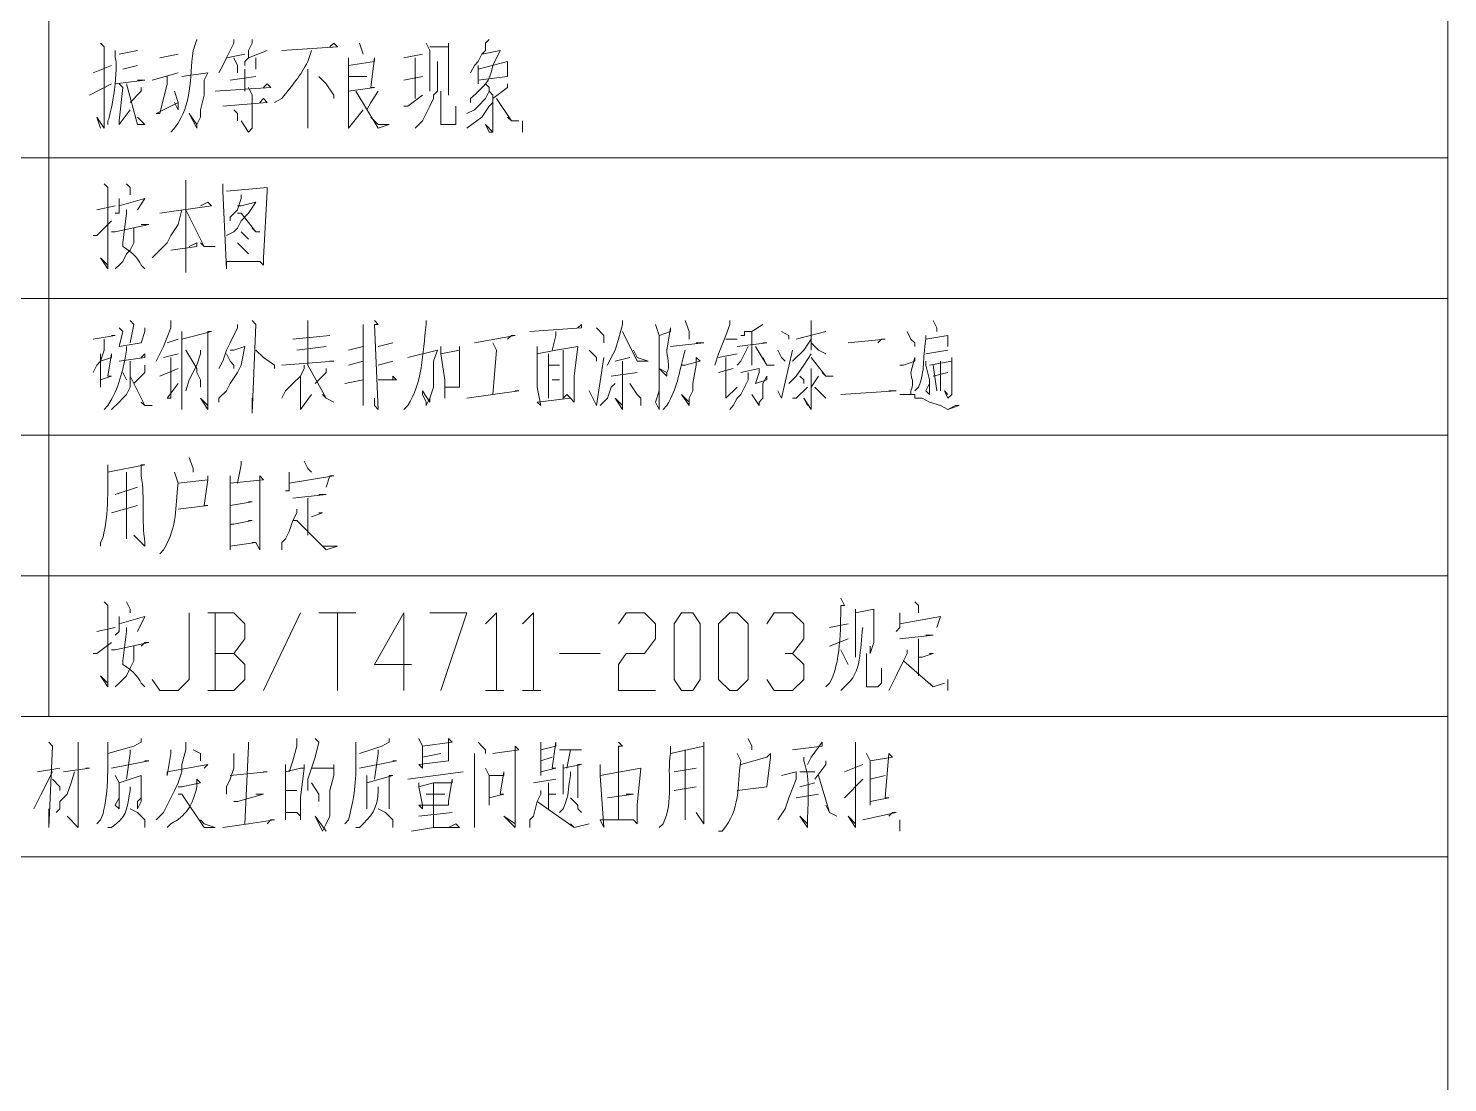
# Model space of a CAD drawing. Extents: x 14941 to 23337, y 2870 to 15192.
# Drawn here: x 22268 to 23334, y 10670 to 11463 of the extents above; entities that cross this region are included whole.
import ezdxf

# ---------------------------------------------------------------- set-up
doc = ezdxf.new("R2010")
doc.units = 0
doc.header["$LTSCALE"] = 8
doc.layers.add('1', color=1, linetype='Continuous')

msp = doc.modelspace()

# ---------------------------------------------------------------- linework, layer by layer
at = {"layer": '1', "color": 0, "lineweight": 18}
msp.add_lwpolyline([(23334.1, 15192.1), (23334.1, 2869.9), (23334.1, 15192.1)], dxfattribs=at)
at = {"layer": '1', "color": 0, "lineweight": 5}
for points in [[(22282.9, 14936.3), (22282.9, 10945.7)], [(22421.9, 11454.6), (22421.9, 11451.8), (22419.1, 11446.2), (22416.4, 11440.7), (22413.6, 11435.1), (22410.8, 11429.5), (22410.8, 11429.5)], [(22435.8, 11454.6), (22435.8, 11451.8), (22433, 11446.2), (22433, 11440.7), (22430.3, 11437.9), (22430.3, 11435.1)], [(22613.8, 11454.6), (22611, 11451.8), (22611, 11446.2), (22608.2, 11443.4), (22605.5, 11437.9), (22602.7, 11435.1), (22599.9, 11429.5)], [(22321.8, 11451.8), (22324.6, 11449), (22324.6, 11390.6), (22324.6, 11387.8), (22319, 11396.2), (22321.8, 11387.8)], [(22335.7, 11443.4), (22349.6, 11446.2)], [(22366.3, 11440.7), (22380.2, 11443.4)], [(22416.4, 11440.7), (22430.3, 11443.4)], [(22433, 11440.7), (22446.9, 11446.2)], [(22458.1, 11446.2), (22499.8, 11449), (22497, 11451.8), (22494.2, 11449)], [(22516.5, 11451.8), (22519.2, 11443.4), (22519.2, 11443.4)], [(22563.7, 11443.4), (22549.8, 11440.7)], [(22566.5, 11451.8), (22569.3, 11446.2), (22569.3, 11415.6), (22569.3, 11421.2)], [(22569.3, 11449), (22583.2, 11449), (22583.2, 11451.8), (22583.2, 11449), (22583.2, 11412.8), (22583.2, 11421.2)], [(22316.2, 11429.5), (22330.1, 11435.1)], [(22338.5, 11432.3), (22349.6, 11435.1)], [(22421.9, 11440.7), (22424.7, 11435.1), (22424.7, 11429.5)], [(22438.6, 11440.7), (22438.6, 11437.9), (22438.6, 11432.3)], [(22508.1, 11435.1), (22527.6, 11437.9), (22527.6, 11440.7), (22524.8, 11418.4), (22527.6, 11418.4), (22508.1, 11415.6)], [(22508.1, 11440.7), (22508.1, 11435.1), (22508.1, 11387.8), (22508.1, 11387.8), (22519.2, 11401.7)], [(22558.2, 11440.7), (22558.2, 11410.1)], [(22574.9, 11437.9), (22574.9, 11437.9), (22574.9, 11437.9), (22574.9, 11429.5), (22574.9, 11421.2), (22574.9, 11415.6), (22572.1, 11412.8), (22572.1, 11410.1), (22569.3, 11404.5), (22566.5, 11398.9), (22563.7, 11393.4), (22561, 11390.6), (22558.2, 11387.8)], [(22605.5, 11435.1), (22605.5, 11432.3), (22605.5, 11421.2), (22605.5, 11424), (22627.7, 11426.8), (22627.7, 11437.9), (22627.7, 11437.9), (22605.5, 11432.3)], [(22332.9, 11421.2), (22355.2, 11424), (22352.4, 11424), (22349.6, 11424)], [(22360.7, 11424), (22380.2, 11429.5)], [(22371.9, 11426.8), (22371.9, 11421.2), (22366.3, 11398.9), (22363.5, 11398.9), (22380.2, 11407.3), (22377.4, 11415.6), (22380.2, 11407.3), (22380.2, 11401.7), (22377.4, 11407.3)], [(22383, 11426.8), (22402.5, 11429.5), (22402.5, 11429.5), (22399.7, 11424), (22399.7, 11412.8), (22396.9, 11401.7), (22396.9, 11396.2), (22394.1, 11390.6), (22394.1, 11387.8), (22388.5, 11398.9), (22394.1, 11390.6)], [(22419.1, 11424), (22438.6, 11426.8), (22438.6, 11426.8)], [(22430.3, 11432.3), (22430.3, 11429.5), (22430.3, 11415.6)], [(22477.5, 11432.3), (22477.5, 11429.5), (22477.5, 11390.6), (22477.5, 11387.8), (22477.5, 11396.2)], [(22497, 11410.1), (22497, 11412.8), (22491.4, 11421.2), (22485.9, 11426.8)], [(22522, 11426.8), (22508.1, 11426.8)], [(22549.8, 11424), (22563.7, 11426.8)], [(22313.5, 11412.8), (22330.1, 11421.2)], [(22335.7, 11421.2), (22338.5, 11418.4), (22335.7, 11393.4), (22335.7, 11390.6), (22344.1, 11401.7)], [(22341.3, 11421.2), (22349.6, 11390.6), (22355.2, 11390.6), (22352.4, 11393.4), (22349.6, 11396.2)], [(22352.4, 11418.4), (22352.4, 11415.6), (22344.1, 11407.3)], [(22408, 11415.6), (22449.7, 11418.4), (22446.9, 11421.2), (22444.2, 11418.4)], [(22433, 11418.4), (22435.8, 11412.8), (22435.8, 11387.8), (22433, 11385), (22433, 11385), (22427.5, 11393.4), (22433, 11385), (22435.8, 11387.8)], [(22513.7, 11415.6), (22530.4, 11387.8), (22538.7, 11390.6), (22530.4, 11390.6), (22524.8, 11396.2)], [(22530.4, 11415.6), (22524.8, 11407.3), (22522, 11401.7)], [(22549.8, 11404.5), (22549.8, 11404.5), (22552.6, 11404.5), (22563.7, 11412.8)], [(22577.6, 11415.6), (22577.6, 11393.4), (22577.6, 11390.6), (22580.4, 11390.6), (22580.4, 11390.6), (22588.8, 11390.6), (22588.8, 11390.6), (22588.8, 11393.4), (22588.8, 11404.5), (22588.8, 11393.4), (22588.8, 11390.6)], [(22613.8, 11415.6), (22611, 11410.1), (22605.5, 11404.5), (22602.7, 11401.7), (22597.1, 11398.9)], [(22611, 11421.2), (22613.8, 11418.4), (22613.8, 11415.6), (22616.6, 11412.8), (22616.6, 11407.3), (22616.6, 11390.6), (22616.6, 11387.8), (22616.6, 11385), (22613.8, 11385), (22611, 11390.6), (22616.6, 11385), (22616.6, 11387.8)], [(22627.7, 11421.2), (22627.7, 11418.4), (22616.6, 11410.1)], [(22413.6, 11404.5), (22446.9, 11407.3), (22444.2, 11410.1), (22441.4, 11407.3)], [(22421.9, 11401.7), (22424.7, 11398.9), (22424.7, 11393.4)], [(22616.6, 11407.3), (22613.8, 11404.5), (22608.2, 11396.2), (22597.1, 11387.8)], [(22619.4, 11410.1), (22630.5, 11393.4), (22636, 11393.4), (22630.5, 11393.4), (22627.7, 11396.2)], [(22638.8, 11385), (22638.8, 11393.4)], [(23334.1, 11365.6), (21532, 11365.6)], [(22385.8, 11348.9), (22385.8, 11304.4), (22385.8, 11279.4), (22385.8, 11282.1), (22385.8, 11290.5)], [(22324.6, 11346.1), (22327.4, 11343.3), (22327.4, 11343.3), (22327.4, 11287.7), (22327.4, 11284.9), (22327.4, 11282.1), (22321.8, 11290.5), (22327.4, 11284.9)], [(22341.3, 11346.1), (22344.1, 11343.3), (22344.1, 11340.5), (22344.1, 11337.8)], [(22413.6, 11346.1), (22413.6, 11340.5), (22416.4, 11282.1), (22416.4, 11287.7), (22441.4, 11287.7), (22435.8, 11287.7)], [(22416.4, 11340.5), (22446.9, 11343.3), (22446.9, 11343.3), (22446.9, 11340.5), (22444.2, 11290.5), (22444.2, 11284.9), (22441.4, 11287.7)], [(22427.5, 11337.8), (22427.5, 11335), (22424.7, 11326.6), (22419.1, 11321.1), (22419.1, 11318.3)], [(22319, 11326.6), (22332.9, 11329.4)], [(22335.7, 11335), (22335.7, 11329.4), (22335.7, 11326.6), (22335.7, 11323.9), (22332.9, 11323.9)], [(22335.7, 11329.4), (22355.2, 11335), (22355.2, 11335), (22349.6, 11326.6)], [(22383, 11326.6), (22380.2, 11315.5), (22374.6, 11307.2), (22371.9, 11301.6), (22366.3, 11296.1), (22360.7, 11290.5)], [(22366.3, 11323.9), (22405.2, 11329.4), (22402.5, 11332.2), (22396.9, 11329.4)], [(22385.8, 11326.6), (22399.7, 11298.8), (22408, 11298.8), (22399.7, 11298.8), (22396.9, 11301.6)], [(22424.7, 11329.4), (22427.5, 11329.4), (22438.6, 11332.2), (22438.6, 11332.2), (22433, 11323.9), (22427.5, 11318.3), (22424.7, 11312.7), (22421.9, 11310), (22416.4, 11307.2)], [(22316.2, 11307.2), (22319, 11307.2), (22330.1, 11318.3)], [(22330.1, 11310), (22332.9, 11310), (22358, 11315.5), (22355.2, 11315.5), (22352.4, 11315.5)], [(22424.7, 11323.9), (22427.5, 11323.9), (22438.6, 11310), (22441.4, 11310), (22438.6, 11310), (22435.8, 11312.7)], [(22346.8, 11312.7), (22346.8, 11307.2), (22346.8, 11301.6), (22344.1, 11296.1), (22341.3, 11293.3), (22338.5, 11287.7), (22335.7, 11284.9), (22332.9, 11282.1)], [(22427.5, 11310), (22430.3, 11307.2), (22433, 11304.4)], [(22374.6, 11296.1), (22394.1, 11298.8), (22394.1, 11301.6), (22388.5, 11298.8)], [(22424.7, 11301.6), (22430.3, 11296.1), (22433, 11293.3)], [(23334.1, 11259.9), (21532, 11259.9)], [(22344.1, 11243.2), (22346.8, 11240.4), (22346.8, 11240.4), (22344.1, 11226.5)], [(22374.6, 11243.2), (22374.6, 11237.7), (22369.1, 11223.7), (22366.3, 11218.2), (22363.5, 11212.6)], [(22435.8, 11243.2), (22438.6, 11240.4), (22438.6, 11240.4), (22435.8, 11173.7), (22435.8, 11179.3), (22435.8, 11184.8)], [(22477.5, 11243.2), (22477.5, 11209.8)], [(22527.6, 11243.2), (22530.4, 11240.4), (22527.6, 11240.4), (22530.4, 11176.5), (22527.6, 11179.3), (22527.6, 11184.8)], [(22713.9, 11243.2), (22713.9, 11240.4), (22711.1, 11229.3), (22708.4, 11221), (22705.6, 11215.4), (22702.8, 11209.8)], [(22761.2, 11243.2), (22764, 11234.9), (22764, 11229.3)], [(22794.6, 11243.2), (22794.6, 11240.4), (22791.8, 11232.1), (22786.2, 11218.2), (22783.4, 11209.8)], [(22855.7, 11243.2), (22855.7, 11221)], [(22947.5, 11243.2), (22950.3, 11237.7), (22950.3, 11234.9)], [(22316.2, 11229.3), (22332.9, 11232.1), (22330.1, 11232.1), (22330.1, 11232.1)], [(22335.7, 11237.7), (22338.5, 11234.9), (22335.7, 11223.7), (22335.7, 11223.7), (22352.4, 11226.5)], [(22355.2, 11237.7), (22355.2, 11237.7), (22355.2, 11234.9), (22352.4, 11226.5)], [(22383, 11234.9), (22383, 11229.3), (22383, 11176.5), (22383, 11182), (22383, 11187.6)], [(22383, 11229.3), (22405.2, 11234.9), (22402.5, 11234.9), (22402.5, 11229.3), (22402.5, 11182), (22402.5, 11179.3), (22402.5, 11176.5), (22396.9, 11184.8), (22402.5, 11179.3)], [(22424.7, 11240.4), (22424.7, 11237.7), (22419.1, 11226.5), (22416.4, 11221), (22413.6, 11212.6), (22410.8, 11207.1)], [(22466.4, 11229.3), (22494.2, 11232.1)], [(22519.2, 11240.4), (22519.2, 11237.7), (22519.2, 11237.7), (22519.2, 11179.3), (22519.2, 11182), (22519.2, 11187.6)], [(22602.7, 11226.5), (22633.3, 11232.1), (22630.5, 11232.1), (22627.7, 11229.3)], [(22644.4, 11234.9), (22683.3, 11237.7), (22683.3, 11240.4), (22680.5, 11237.7)], [(22663.9, 11234.9), (22663.9, 11232.1), (22661.1, 11221)], [(22694.4, 11237.7), (22700, 11232.1), (22700, 11232.1), (22700, 11226.5)], [(22713.9, 11234.9), (22725, 11212.6), (22733.4, 11212.6), (22725, 11215.4), (22722.3, 11221)], [(22738.9, 11240.4), (22741.7, 11232.1), (22741.7, 11176.5), (22738.9, 11182), (22741.7, 11190.4)], [(22819.6, 11240.4), (22811.2, 11234.9), (22805.7, 11234.9), (22805.7, 11232.1), (22802.9, 11232.1)], [(22811.2, 11234.9), (22811.2, 11209.8), (22811.2, 11215.4)], [(22833.5, 11234.9), (22839.1, 11232.1), (22839.1, 11229.3)], [(22844.6, 11229.3), (22866.9, 11234.9)], [(22928, 11234.9), (22930.8, 11229.3), (22933.6, 11226.5), (22933.6, 11223.7)], [(22941.9, 11229.3), (22958.6, 11232.1), (22958.6, 11232.1), (22958.6, 11223.7)], [(22324.6, 11229.3), (22324.6, 11226.5), (22324.6, 11221), (22321.8, 11212.6), (22319, 11209.8), (22316.2, 11204.3)], [(22371.9, 11226.5), (22380.2, 11229.3)], [(22385.8, 11221), (22394.1, 11207.1), (22394.1, 11204.3), (22396.9, 11198.7), (22396.9, 11193.2), (22396.9, 11193.2)], [(22396.9, 11221), (22396.9, 11218.2), (22394.1, 11209.8), (22388.5, 11198.7), (22385.8, 11190.4)], [(22419.1, 11221), (22421.9, 11221), (22430.3, 11223.7), (22430.3, 11223.7), (22430.3, 11223.7), (22427.5, 11209.8), (22424.7, 11204.3), (22419.1, 11195.9), (22416.4, 11190.4), (22410.8, 11184.8), (22410.8, 11182)], [(22438.6, 11221), (22444.2, 11215.4), (22452.5, 11209.8), (22452.5, 11207.1)], [(22469.2, 11221), (22491.4, 11223.7)], [(22519.2, 11223.7), (22508.1, 11221)], [(22541.5, 11226.5), (22530.4, 11223.7)], [(22552.6, 11215.4), (22574.9, 11221), (22574.9, 11221), (22574.9, 11221), (22572.1, 11212.6), (22572.1, 11201.5), (22572.1, 11193.2), (22569.3, 11184.8), (22566.5, 11179.3), (22566.5, 11182), (22563.7, 11187.6), (22563.7, 11190.4), (22569.3, 11182), (22569.3, 11184.8)], [(22577.6, 11223.7), (22577.6, 11218.2), (22580.4, 11198.7), (22580.4, 11184.8), (22580.4, 11190.4), (22580.4, 11193.2), (22591.6, 11193.2), (22591.6, 11193.2), (22591.6, 11223.7), (22591.6, 11221), (22591.6, 11221), (22577.6, 11218.2)], [(22616.6, 11226.5), (22619.4, 11221), (22616.6, 11187.6)], [(22650, 11223.7), (22650, 11218.2), (22650, 11193.2), (22652.7, 11179.3), (22650, 11182), (22675, 11184.8), (22672.2, 11187.6), (22669.4, 11184.8)], [(22675, 11184.8), (22677.8, 11182), (22677.8, 11184.8), (22677.8, 11201.5), (22680.5, 11223.7), (22680.5, 11223.7), (22663.9, 11221), (22650, 11218.2)], [(22669.4, 11221), (22669.4, 11184.8)], [(22688.9, 11221), (22691.7, 11218.2), (22694.4, 11215.4), (22694.4, 11212.6)], [(22750.1, 11223.7), (22775.1, 11226.5), (22772.3, 11226.5), (22769.5, 11226.5)], [(22791.8, 11229.3), (22800.1, 11229.3)], [(22800.1, 11223.7), (22822.4, 11226.5), (22822.4, 11226.5), (22819.6, 11226.5)], [(22808.5, 11223.7), (22808.5, 11223.7), (22805.7, 11218.2), (22802.9, 11212.6), (22800.1, 11209.8), (22800.1, 11209.8)], [(22814, 11223.7), (22822.4, 11209.8), (22827.9, 11209.8), (22822.4, 11209.8), (22819.6, 11215.4)], [(22830.7, 11221), (22833.5, 11215.4), (22836.3, 11212.6)], [(22830.7, 11190.4), (22833.5, 11184.8), (22841.8, 11221)], [(22855.7, 11229.3), (22850.2, 11221), (22841.8, 11212.6)], [(22855.7, 11226.5), (22861.3, 11221), (22866.9, 11218.2)], [(22883.6, 11226.5), (22911.4, 11229.3), (22908.6, 11229.3), (22905.8, 11226.5)], [(22958.6, 11221), (22941.9, 11218.2)], [(22321.8, 11218.2), (22321.8, 11212.6), (22321.8, 11193.2), (22321.8, 11198.7), (22330.1, 11201.5), (22327.4, 11201.5), (22330.1, 11218.2), (22330.1, 11215.4), (22321.8, 11212.6)], [(22344.1, 11212.6), (22344.1, 11198.7), (22344.1, 11193.2), (22341.3, 11187.6), (22338.5, 11184.8), (22335.7, 11182), (22330.1, 11176.5)], [(22335.7, 11212.6), (22355.2, 11215.4), (22355.2, 11218.2), (22352.4, 11215.4)], [(22355.2, 11209.8), (22355.2, 11204.3), (22346.8, 11195.9)], [(22380.2, 11218.2), (22369.1, 11215.4)], [(22374.6, 11215.4), (22374.6, 11184.8), (22371.9, 11184.8), (22380.2, 11195.9)], [(22416.4, 11218.2), (22419.1, 11212.6), (22421.9, 11209.8), (22421.9, 11207.1)], [(22458.1, 11209.8), (22497, 11212.6), (22497, 11212.6), (22494.2, 11212.6)], [(22474.8, 11209.8), (22474.8, 11207.1), (22472, 11201.5), (22466.4, 11195.9), (22460.9, 11190.4), (22458.1, 11184.8)], [(22477.5, 11209.8), (22491.4, 11184.8), (22497, 11182), (22491.4, 11184.8), (22488.7, 11187.6)], [(22508.1, 11209.8), (22519.2, 11212.6)], [(22530.4, 11209.8), (22541.5, 11212.6)], [(22658.3, 11218.2), (22658.3, 11184.8)], [(22658.3, 11209.8), (22666.6, 11209.8), (22666.6, 11209.8), (22663.9, 11209.8)], [(22688.9, 11190.4), (22694.4, 11179.3), (22700, 11215.4)], [(22719.5, 11215.4), (22708.4, 11212.6)], [(22713.9, 11212.6), (22713.9, 11176.5), (22708.4, 11184.8), (22713.9, 11179.3), (22713.9, 11182)], [(22758.4, 11209.8), (22761.2, 11209.8), (22772.3, 11212.6), (22769.5, 11215.4), (22769.5, 11209.8), (22766.8, 11195.9), (22766.8, 11190.4), (22764, 11184.8), (22764, 11182), (22764, 11179.3), (22758.4, 11187.6), (22764, 11182), (22764, 11182)], [(22800.1, 11218.2), (22786.2, 11215.4)], [(22791.8, 11215.4), (22791.8, 11184.8), (22791.8, 11184.8), (22800.1, 11193.2)], [(22855.7, 11218.2), (22850.2, 11209.8), (22844.6, 11201.5), (22839.1, 11195.9)], [(22855.7, 11215.4), (22866.9, 11201.5), (22872.4, 11201.5), (22866.9, 11201.5), (22864.1, 11204.3)], [(22941.9, 11212.6), (22941.9, 11209.8), (22944.7, 11198.7), (22944.7, 11187.6), (22941.9, 11190.4), (22944.7, 11195.9)], [(22944.7, 11209.8), (22961.4, 11212.6), (22961.4, 11215.4), (22961.4, 11195.9), (22961.4, 11190.4), (22961.4, 11187.6), (22958.6, 11184.8), (22955.9, 11190.4), (22958.6, 11187.6), (22958.6, 11187.6)], [(22947.5, 11209.8), (22950.3, 11190.4)], [(22953.1, 11190.4), (22953.1, 11212.6)], [(22338.5, 11204.3), (22341.3, 11198.7)], [(22344.1, 11201.5), (22355.2, 11179.3), (22360.7, 11179.3), (22355.2, 11179.3), (22352.4, 11182)], [(22380.2, 11207.1), (22366.3, 11201.5)], [(22472, 11201.5), (22472, 11198.7), (22472, 11179.3), (22472, 11176.5), (22480.3, 11187.6)], [(22491.4, 11207.1), (22491.4, 11204.3), (22483.1, 11195.9)], [(22519.2, 11198.7), (22505.3, 11195.9)], [(22530.4, 11198.7), (22544.3, 11198.7), (22541.5, 11201.5), (22541.5, 11198.7)], [(22661.1, 11198.7), (22666.6, 11198.7), (22663.9, 11198.7), (22663.9, 11198.7)], [(22725, 11204.3), (22705.6, 11201.5)], [(22797.3, 11207.1), (22786.2, 11204.3)], [(22808.5, 11204.3), (22808.5, 11198.7), (22805.7, 11193.2), (22802.9, 11187.6), (22800.1, 11184.8), (22797.3, 11179.3), (22794.6, 11176.5)], [(22802.9, 11204.3), (22816.8, 11207.1), (22816.8, 11207.1), (22816.8, 11204.3), (22814, 11195.9), (22814, 11195.9), (22822.4, 11198.7), (22822.4, 11201.5), (22819.6, 11195.9), (22819.6, 11190.4), (22819.6, 11184.8), (22816.8, 11182), (22816.8, 11179.3), (22811.2, 11187.6), (22816.8, 11179.3)], [(22847.4, 11201.5), (22850.2, 11198.7), (22850.2, 11195.9)], [(22855.7, 11207.1), (22855.7, 11176.5), (22850.2, 11184.8), (22853, 11179.3)], [(22861.3, 11201.5), (22855.7, 11193.2)], [(22958.6, 11204.3), (22947.5, 11201.5)], [(22597.1, 11184.8), (22636, 11190.4), (22636, 11190.4), (22633.3, 11190.4)], [(22708.4, 11195.9), (22705.6, 11193.2), (22702.8, 11184.8), (22697.2, 11179.3)], [(22719.5, 11195.9), (22725, 11187.6), (22727.8, 11184.8), (22727.8, 11179.3)], [(22841.8, 11184.8), (22844.6, 11184.8), (22853, 11193.2)], [(22858.5, 11193.2), (22866.9, 11184.8)], [(22914.1, 11190.4), (22916.9, 11190.4), (22919.7, 11190.4), (22878, 11187.6)], [(22922.5, 11187.6), (22933.6, 11187.6), (22933.6, 11184.8), (22939.2, 11184.8), (22944.7, 11182), (22953.1, 11179.3), (22958.6, 11176.5), (22967, 11179.3), (22964.2, 11179.3), (22958.6, 11176.5), (22953.1, 11179.3)], [(23334.1, 11157), (21532, 11157)], [(22388.5, 11140.3), (22391.3, 11132), (22391.3, 11129.2)], [(22427.5, 11137.5), (22427.5, 11134.8), (22424.7, 11120.9)], [(22474.8, 11137.5), (22477.5, 11132), (22480.3, 11129.2), (22480.3, 11129.2)], [(22341.3, 11129.2), (22341.3, 11079.1), (22341.3, 11087.5)], [(22380.2, 11120.9), (22402.5, 11123.6), (22402.5, 11126.4), (22402.5, 11123.6), (22402.5, 11123.6), (22399.7, 11104.2), (22402.5, 11104.2), (22380.2, 11101.4)], [(22419.1, 11126.4), (22419.1, 11120.9), (22419.1, 11070.8), (22419.1, 11073.6), (22438.6, 11076.4), (22438.6, 11076.4), (22435.8, 11076.4)], [(22419.1, 11120.9), (22444.2, 11123.6), (22441.4, 11126.4), (22441.4, 11093), (22441.4, 11070.8), (22438.6, 11076.4)], [(22463.6, 11129.2), (22463.6, 11123.6), (22463.6, 11120.9), (22463.6, 11118.1), (22463.6, 11115.3), (22460.9, 11115.3)], [(22463.6, 11120.9), (22497, 11126.4), (22494.2, 11126.4), (22491.4, 11118.1)], [(22349.6, 11118.1), (22332.9, 11112.5)], [(22330.1, 11098.6), (22349.6, 11104.2)], [(22419.1, 11104.2), (22435.8, 11106.9), (22433, 11106.9), (22433, 11106.9), (22433, 11106.9)], [(22466.4, 11109.7), (22491.4, 11112.5), (22488.7, 11112.5), (22485.9, 11112.5)], [(22477.5, 11109.7), (22477.5, 11106.9), (22477.5, 11081.9)], [(22419.1, 11090.3), (22421.9, 11090.3), (22435.8, 11093), (22435.8, 11093), (22433, 11093)], [(22469.2, 11101.4), (22469.2, 11098.6), (22466.4, 11093), (22463.6, 11084.7), (22460.9, 11079.1), (22458.1, 11076.4), (22458.1, 11070.8)], [(22466.4, 11093), (22469.2, 11093), (22491.4, 11070.8), (22499.8, 11073.6), (22491.4, 11073.6), (22488.7, 11073.6)], [(22480.3, 11095.8), (22480.3, 11095.8), (22488.7, 11098.6), (22488.7, 11098.6), (22485.9, 11098.6)], [(23334.1, 11051.3), (21532, 11051.3)], [(22324.6, 11031.9), (22327.4, 11029.1), (22327.4, 11029.1), (22327.4, 10970.7), (22327.4, 10970.7), (22327.4, 10967.9), (22321.8, 10976.2), (22327.4, 10970.7)], [(22341.3, 11031.9), (22344.1, 11026.3), (22344.1, 11026.3), (22344.1, 11023.5)], [(22933.6, 11031.9), (22936.4, 11029.1), (22936.4, 11026.3), (22936.4, 11023.5)], [(22335.7, 11020.7), (22335.7, 11015.2), (22335.7, 11012.4), (22335.7, 11009.6), (22332.9, 11006.8)], [(22335.7, 11015.2), (22355.2, 11020.7), (22355.2, 11020.7), (22349.6, 11009.6)], [(22360.7, 10973.5), (22366.3, 10965.1), (22380.2, 10965.1), (22388.5, 10973.5), (22388.5, 11023.5)], [(22421.9, 10992.9), (22430.3, 11004.1), (22430.3, 11015.2), (22421.9, 11023.5), (22402.5, 11023.5)], [(22408, 11023.5), (22408, 10965.1)], [(22444.2, 10965.1), (22472, 11023.5)], [(22485.9, 11023.5), (22513.7, 11023.5)], [(22499.8, 11023.5), (22499.8, 10965.1)], [(22555.4, 10984.6), (22527.6, 10984.6), (22549.8, 11023.5), (22549.8, 10965.1)], [(22569.3, 11023.5), (22597.1, 11023.5), (22577.6, 10965.1)], [(22611, 11015.2), (22619.4, 11023.5), (22619.4, 10965.1)], [(22638.8, 11015.2), (22647.2, 11023.5), (22647.2, 10965.1)], [(22711.1, 11015.2), (22716.7, 11023.5), (22730.6, 11023.5), (22738.9, 11015.2), (22738.9, 11004.1), (22730.6, 10992.9), (22716.7, 10992.9), (22711.1, 10984.6), (22711.1, 10965.1), (22738.9, 10965.1)], [(22758.4, 10965.1), (22752.8, 10973.5), (22752.8, 11015.2), (22758.4, 11023.5), (22766.8, 11023.5), (22772.3, 11015.2), (22772.3, 10973.5), (22766.8, 10965.1), (22758.4, 10965.1)], [(22794.6, 10965.1), (22786.2, 10973.5), (22786.2, 11015.2), (22794.6, 11023.5), (22800.1, 11023.5), (22808.5, 11015.2), (22808.5, 10973.5), (22800.1, 10965.1), (22794.6, 10965.1)], [(22822.4, 11015.2), (22827.9, 11023.5), (22841.8, 11023.5), (22850.2, 11015.2), (22850.2, 11004.1), (22841.8, 10992.9), (22836.3, 10992.9)], [(22889.1, 11026.3), (22889.1, 10990.1), (22889.1, 10998.5)], [(22889.1, 11023.5), (22903, 11026.3), (22903, 11026.3), (22903, 11023.5), (22903, 11001.3), (22900.2, 10992.9), (22900.2, 10998.5)], [(22922.5, 11023.5), (22922.5, 11018), (22922.5, 11015.2), (22922.5, 11012.4), (22919.7, 11009.6), (22919.7, 11009.6)], [(22922.5, 11015.2), (22953.1, 11020.7), (22953.1, 11020.7), (22950.3, 11012.4)], [(22319, 11009.6), (22332.9, 11012.4)], [(22869.6, 11012.4), (22883.6, 11015.2)], [(22922.5, 11004.1), (22947.5, 11006.8), (22947.5, 11006.8), (22941.9, 11006.8)], [(22316.2, 10992.9), (22319, 10992.9), (22330.1, 11001.3)], [(22330.1, 10995.7), (22332.9, 10995.7), (22358, 11001.3), (22355.2, 11001.3), (22352.4, 10998.5)], [(22346.8, 10998.5), (22346.8, 10990.1), (22346.8, 10987.4), (22344.1, 10981.8), (22341.3, 10976.2), (22338.5, 10973.5), (22335.7, 10970.7), (22332.9, 10967.9)], [(22869.6, 10998.5), (22883.6, 11004.1), (22883.6, 11004.1)], [(22878, 10995.7), (22880.8, 10990.1), (22883.6, 10984.6)], [(22928, 10995.7), (22928, 10992.9), (22925.3, 10987.4), (22919.7, 10976.2), (22916.9, 10970.7), (22914.1, 10965.1)], [(22936.4, 11004.1), (22936.4, 10976.2)], [(22402.5, 10965.1), (22421.9, 10965.1), (22430.3, 10973.5), (22430.3, 10984.6), (22421.9, 10992.9), (22408, 10992.9)], [(22666.6, 10992.9), (22697.2, 10992.9)], [(22841.8, 10992.9), (22850.2, 10984.6), (22850.2, 10973.5), (22841.8, 10965.1), (22827.9, 10965.1), (22822.4, 10973.5)], [(22897.5, 10992.9), (22897.5, 10990.1), (22897.5, 10990.1), (22897.5, 10973.5), (22897.5, 10970.7), (22897.5, 10970.7), (22897.5, 10967.9), (22905.8, 10967.9), (22908.6, 10970.7), (22908.6, 10981.8), (22908.6, 10970.7)], [(22925.3, 10987.4), (22925.3, 10987.4), (22947.5, 10967.9), (22955.9, 10970.7), (22947.5, 10967.9), (22944.7, 10970.7)], [(22936.4, 10990.1), (22939.2, 10990.1), (22947.5, 10992.9), (22944.7, 10992.9), (22944.7, 10992.9)], [(22611, 10965.1), (22624.9, 10965.1)], [(22638.8, 10965.1), (22652.7, 10965.1)], [(22958.6, 10965.1), (22958.6, 10973.5)], [(23334.1, 10945.7), (21532, 10945.7)], [(22282.9, 10926.2), (22285.7, 10923.4), (22282.9, 10862.2), (22282.9, 10867.8), (22282.9, 10876.1)], [(22305.1, 10926.2), (22305.1, 10923.4), (22305.1, 10865), (22305.1, 10862.2), (22305.1, 10862.2), (22296.8, 10870.6), (22305.1, 10862.2)], [(22352.4, 10929), (22352.4, 10926.2), (22346.8, 10923.4), (22327.4, 10917.8)], [(22385.8, 10926.2), (22385.8, 10923.4), (22385.8, 10920.6), (22383, 10909.5), (22383, 10903.9), (22380.2, 10895.6), (22377.4, 10890), (22374.6, 10884.5), (22371.9, 10878.9), (22369.1, 10873.4), (22366.3, 10870.6), (22363.5, 10867.8)], [(22433, 10926.2), (22433, 10923.4), (22430.3, 10865)], [(22469.2, 10929), (22469.2, 10923.4), (22466.4, 10912.3), (22463.6, 10903.9)], [(22483.1, 10929), (22485.9, 10926.2), (22483.1, 10915.1), (22480.3, 10906.7), (22477.5, 10898.4), (22477.5, 10892.8), (22477.5, 10890)], [(22538.7, 10929), (22538.7, 10926.2), (22533.2, 10923.4), (22524.8, 10920.6), (22516.5, 10917.8)], [(22561, 10929), (22563.7, 10923.4), (22563.7, 10906.7), (22561, 10909.5), (22583.2, 10912.3), (22583.2, 10912.3), (22583.2, 10929), (22586, 10926.2), (22563.7, 10923.4)], [(22605.5, 10926.2), (22608.2, 10923.4), (22611, 10920.6), (22611, 10917.8)], [(22616.6, 10917.8), (22636, 10920.6), (22633.3, 10923.4), (22633.3, 10873.4), (22633.3, 10867.8), (22633.3, 10865), (22633.3, 10862.2), (22633.3, 10862.2), (22624.9, 10870.6), (22633.3, 10865)], [(22652.7, 10926.2), (22652.7, 10920.6), (22652.7, 10901.2), (22652.7, 10903.9), (22663.9, 10906.7), (22661.1, 10906.7), (22663.9, 10926.2), (22663.9, 10923.4), (22652.7, 10920.6)], [(22711.1, 10926.2), (22713.9, 10923.4), (22711.1, 10923.4), (22711.1, 10867.8)], [(22808.5, 10929), (22811.2, 10923.4), (22811.2, 10920.6)], [(22841.8, 10920.6), (22864.1, 10923.4), (22864.1, 10926.2), (22855.7, 10915.1), (22853, 10909.5)], [(22889.1, 10926.2), (22889.1, 10923.4), (22889.1, 10923.4), (22889.1, 10862.2), (22883.6, 10870.6), (22889.1, 10865)], [(22330.1, 10906.7), (22358, 10912.3), (22358, 10912.3), (22355.2, 10912.3)], [(22344.1, 10920.6), (22344.1, 10917.8), (22341.3, 10898.4)], [(22374.6, 10920.6), (22374.6, 10917.8), (22371.9, 10901.2), (22371.9, 10903.9), (22402.5, 10909.5), (22402.5, 10909.5), (22399.7, 10906.7)], [(22391.3, 10920.6), (22396.9, 10917.8), (22396.9, 10915.1), (22396.9, 10912.3)], [(22421.9, 10917.8), (22421.9, 10915.1), (22421.9, 10906.7), (22419.1, 10898.4), (22416.4, 10892.8), (22416.4, 10887.3)], [(22516.5, 10906.7), (22544.3, 10912.3), (22544.3, 10912.3), (22541.5, 10912.3)], [(22530.4, 10920.6), (22530.4, 10917.8), (22527.6, 10898.4)], [(22563.7, 10915.1), (22577.6, 10917.8)], [(22602.7, 10917.8), (22602.7, 10912.3), (22602.7, 10862.2), (22602.7, 10867.8), (22602.7, 10873.4)], [(22652.7, 10912.3), (22661.1, 10915.1)], [(22666.6, 10920.6), (22683.3, 10920.6)], [(22675, 10920.6), (22672.2, 10906.7)], [(22761.2, 10920.6), (22761.2, 10876.1), (22761.2, 10867.8), (22761.2, 10878.9)], [(22802.9, 10909.5), (22822.4, 10915.1), (22825.2, 10917.8), (22825.2, 10915.1), (22825.2, 10915.1), (22822.4, 10892.8), (22822.4, 10892.8), (22800.1, 10890)], [(22866.9, 10912.3), (22866.9, 10909.5), (22858.5, 10898.4)], [(22897.5, 10917.8), (22900.2, 10912.3), (22900.2, 10898.4), (22900.2, 10878.9), (22900.2, 10881.7), (22914.1, 10884.5), (22911.4, 10884.5), (22914.1, 10917.8), (22916.9, 10915.1), (22900.2, 10912.3)], [(22285.7, 10903.9), (22277.3, 10887.3), (22274.5, 10881.7), (22271.7, 10876.1)], [(22274.5, 10903.9), (22291.2, 10906.7)], [(22302.3, 10903.9), (22299.6, 10895.6), (22296.8, 10887.3), (22291.2, 10881.7), (22291.2, 10876.1), (22288.4, 10873.4)], [(22294, 10903.9), (22313.5, 10906.7), (22313.5, 10906.7), (22310.7, 10906.7)], [(22332.9, 10901.2), (22335.7, 10895.6), (22335.7, 10876.1), (22332.9, 10878.9), (22335.7, 10884.5)], [(22335.7, 10895.6), (22352.4, 10901.2), (22352.4, 10901.2), (22352.4, 10887.3), (22352.4, 10881.7), (22349.6, 10876.1), (22349.6, 10881.7), (22352.4, 10884.5)], [(22419.1, 10901.2), (22446.9, 10903.9), (22444.2, 10903.9), (22444.2, 10903.9)], [(22460.9, 10909.5), (22460.9, 10903.9), (22460.9, 10890), (22460.9, 10878.9), (22460.9, 10867.8), (22460.9, 10873.4), (22469.2, 10873.4), (22472, 10870.6), (22472, 10867.8), (22472, 10884.5), (22474.8, 10906.7), (22474.8, 10909.5), (22474.8, 10906.7), (22472, 10906.7), (22460.9, 10903.9)], [(22480.3, 10906.7), (22488.7, 10906.7), (22497, 10906.7), (22497, 10909.5), (22497, 10909.5), (22497, 10901.2), (22494.2, 10890), (22494.2, 10878.9), (22494.2, 10870.6), (22491.4, 10865), (22488.7, 10859.4), (22483.1, 10870.6), (22491.4, 10859.4)], [(22522, 10901.2), (22522, 10876.1), (22522, 10884.5)], [(22522, 10895.6), (22541.5, 10901.2), (22538.7, 10901.2), (22538.7, 10895.6), (22538.7, 10881.7), (22538.7, 10876.1), (22538.7, 10881.7), (22538.7, 10884.5)], [(22552.6, 10898.4), (22594.3, 10903.9)], [(22611, 10906.7), (22613.8, 10901.2), (22613.8, 10878.9), (22613.8, 10884.5), (22624.9, 10887.3), (22622.1, 10887.3), (22624.9, 10903.9), (22624.9, 10901.2), (22613.8, 10901.2)], [(22669.4, 10909.5), (22669.4, 10906.7), (22669.4, 10887.3), (22669.4, 10890), (22669.4, 10892.8)], [(22669.4, 10906.7), (22683.3, 10909.5), (22680.5, 10909.5), (22680.5, 10884.5), (22680.5, 10887.3)], [(22697.2, 10909.5), (22697.2, 10901.2), (22700, 10862.2), (22697.2, 10867.8), (22722.3, 10867.8), (22719.5, 10867.8), (22716.7, 10867.8), (22722.3, 10867.8), (22725, 10865), (22725, 10878.9), (22727.8, 10906.7), (22727.8, 10906.7), (22697.2, 10901.2)], [(22769.5, 10906.7), (22752.8, 10903.9)], [(22833.5, 10901.2), (22844.6, 10903.9), (22844.6, 10903.9), (22844.6, 10898.4), (22839.1, 10884.5), (22836.3, 10876.1), (22830.7, 10867.8)], [(22847.4, 10903.9), (22858.5, 10903.9)], [(22861.3, 10901.2), (22869.6, 10873.4), (22875.2, 10870.6), (22869.6, 10873.4), (22866.9, 10878.9)], [(22880.8, 10903.9), (22894.7, 10909.5)], [(22900.2, 10898.4), (22911.4, 10901.2)], [(22285.7, 10898.4), (22291.2, 10892.8), (22291.2, 10890)], [(22460.9, 10890), (22469.2, 10890)], [(22480.3, 10895.6), (22485.9, 10887.3), (22485.9, 10884.5), (22485.9, 10881.7)], [(22561, 10895.6), (22561, 10892.8), (22563.7, 10878.9), (22563.7, 10876.1), (22561, 10878.9), (22574.9, 10878.9), (22583.2, 10878.9), (22583.2, 10881.7), (22586, 10898.4), (22586, 10895.6), (22572.1, 10895.6), (22561, 10892.8)], [(22572.1, 10895.6), (22572.1, 10862.2)], [(22652.7, 10890), (22652.7, 10887.3), (22650, 10881.7), (22647.2, 10870.6), (22644.4, 10867.8), (22644.4, 10862.2)], [(22647.2, 10895.6), (22663.9, 10898.4)], [(22658.3, 10895.6), (22658.3, 10876.1)], [(22752.8, 10890), (22769.5, 10892.8)], [(22858.5, 10895.6), (22847.4, 10892.8)], [(22880.8, 10884.5), (22894.7, 10898.4)], [(22380.2, 10887.3), (22383, 10887.3), (22399.7, 10862.2), (22408, 10862.2), (22399.7, 10865), (22396.9, 10867.8)], [(22421.9, 10881.7), (22424.7, 10881.7), (22444.2, 10887.3), (22438.6, 10887.3)], [(22566.5, 10887.3), (22580.4, 10887.3)], [(22650, 10881.7), (22677.8, 10862.2), (22688.9, 10865), (22677.8, 10862.2), (22675, 10865)], [(22663.9, 10887.3), (22658.3, 10887.3)], [(22675, 10884.5), (22680.5, 10878.9), (22680.5, 10876.1), (22683.3, 10873.4)], [(22702.8, 10884.5), (22722.3, 10887.3), (22719.5, 10887.3), (22716.7, 10887.3)], [(22844.6, 10884.5), (22861.3, 10887.3)], [(22344.1, 10876.1), (22349.6, 10873.4), (22355.2, 10867.8), (22355.2, 10862.2)], [(22413.6, 10862.2), (22433, 10865), (22452.5, 10867.8), (22449.7, 10867.8), (22446.9, 10865)], [(22530.4, 10876.1), (22535.9, 10873.4), (22538.7, 10870.6), (22541.5, 10867.8), (22541.5, 10862.2)], [(22561, 10870.6), (22586, 10873.4)], [(22894.7, 10867.8), (22919.7, 10873.4), (22916.9, 10873.4), (22914.1, 10870.6)], [(22922.5, 10859.4), (22922.5, 10867.8)], [(22555.4, 10859.4), (22572.1, 10862.2), (22580.4, 10862.2), (22591.6, 10862.2), (22588.8, 10865), (22583.2, 10862.2)], [(23334.1, 10840), (21532, 10840)]]:
    msp.add_lwpolyline(points, dxfattribs=at)
for points, knots in [([(22374.6, 11385), (22374.6, 11385), (22377.4, 11387.8), (22377.4, 11387.8), (22391.3, 11407.3), (22388.5, 11424), (22391.3, 11446.2), (22391.3, 11446.2), (22394.1, 11454.6), (22394.1, 11454.6)], [0, 0, 0, 0, 1, 1, 1, 2, 2, 2, 3, 3, 3, 3]), ([(22332.9, 11446.2), (22332.9, 11446.2), (22332.9, 11440.7), (22332.9, 11440.7), (22335.7, 11435.1), (22330.1, 11398.9), (22327.4, 11393.4), (22327.4, 11393.4), (22327.4, 11390.6), (22327.4, 11390.6)], [0, 0, 0, 0, 1, 1, 1, 2, 2, 2, 3, 3, 3, 3]), ([(22480.3, 11446.2), (22480.3, 11446.2), (22477.5, 11437.9), (22477.5, 11437.9), (22472, 11426.8), (22466.4, 11421.2), (22458.1, 11410.1), (22458.1, 11410.1), (22452.5, 11407.3), (22452.5, 11407.3)], [0, 0, 0, 0, 1, 1, 1, 2, 2, 2, 3, 3, 3, 3]), ([(22608.2, 11443.4), (22608.2, 11443.4), (22622.1, 11446.2), (22622.1, 11446.2), (22622.1, 11446.2), (22622.1, 11446.2), (22622.1, 11446.2), (22622.1, 11446.2), (22616.6, 11435.1), (22616.6, 11435.1), (22613.8, 11421.2), (22611, 11421.2), (22599.9, 11410.1), (22599.9, 11410.1), (22599.9, 11407.3), (22599.9, 11407.3)], [0, 0, 0, 0, 1, 1, 1, 2, 2, 2, 3, 3, 3, 4, 4, 4, 5, 5, 5, 5]), ([(22341.3, 11326.6), (22341.3, 11326.6), (22341.3, 11323.9), (22341.3, 11323.9), (22341.3, 11323.9), (22338.5, 11301.6), (22338.5, 11301.6), (22338.5, 11301.6), (22338.5, 11298.8), (22338.5, 11298.8), (22344.1, 11296.1), (22349.6, 11290.5), (22352.4, 11284.9), (22352.4, 11284.9), (22355.2, 11282.1), (22355.2, 11282.1)], [0, 0, 0, 0, 1, 1, 1, 2, 2, 2, 3, 3, 3, 4, 4, 4, 5, 5, 5, 5]), ([(22566.5, 11243.2), (22566.5, 11243.2), (22566.5, 11240.4), (22566.5, 11240.4), (22563.7, 11218.2), (22563.7, 11195.9), (22552.6, 11179.3), (22552.6, 11179.3), (22549.8, 11176.5), (22549.8, 11176.5)], [0, 0, 0, 0, 1, 1, 1, 2, 2, 2, 3, 3, 3, 3]), ([(22741.7, 11232.1), (22741.7, 11232.1), (22750.1, 11234.9), (22750.1, 11234.9), (22750.1, 11234.9), (22750.1, 11237.7), (22750.1, 11237.7), (22750.1, 11237.7), (22747.3, 11221), (22747.3, 11221), (22747.3, 11221), (22747.3, 11221), (22747.3, 11221), (22747.3, 11218.2), (22750.1, 11207.1), (22747.3, 11204.3), (22747.3, 11204.3), (22747.3, 11201.5), (22747.3, 11201.5), (22747.3, 11201.5), (22741.7, 11207.1), (22741.7, 11207.1), (22741.7, 11207.1), (22747.3, 11204.3), (22747.3, 11204.3)], [0, 0, 0, 0, 1, 1, 1, 2, 2, 2, 3, 3, 3, 4, 4, 4, 5, 5, 5, 6, 6, 6, 7, 7, 7, 8, 8, 8, 8]), ([(22941.9, 11232.1), (22941.9, 11232.1), (22941.9, 11229.3), (22941.9, 11229.3), (22939.2, 11212.6), (22941.9, 11207.1), (22936.4, 11193.2), (22936.4, 11193.2), (22933.6, 11190.4), (22933.6, 11190.4)], [0, 0, 0, 0, 1, 1, 1, 2, 2, 2, 3, 3, 3, 3]), ([(22341.3, 11223.7), (22341.3, 11223.7), (22341.3, 11221), (22341.3, 11221), (22338.5, 11204.3), (22335.7, 11193.2), (22327.4, 11179.3), (22327.4, 11179.3), (22324.6, 11176.5), (22324.6, 11176.5)], [0, 0, 0, 0, 1, 1, 1, 2, 2, 2, 3, 3, 3, 3]), ([(22761.2, 11221), (22761.2, 11221), (22761.2, 11221), (22761.2, 11221), (22755.6, 11201.5), (22755.6, 11193.2), (22747.3, 11179.3), (22747.3, 11179.3), (22744.5, 11176.5), (22744.5, 11176.5)], [0, 0, 0, 0, 1, 1, 1, 2, 2, 2, 3, 3, 3, 3]), ([(22922.5, 11209.8), (22922.5, 11209.8), (22925.3, 11209.8), (22925.3, 11209.8), (22925.3, 11209.8), (22933.6, 11212.6), (22933.6, 11212.6), (22933.6, 11212.6), (22933.6, 11215.4), (22933.6, 11215.4), (22933.6, 11215.4), (22930.8, 11204.3), (22930.8, 11204.3), (22930.8, 11198.7), (22933.6, 11198.7), (22930.8, 11190.4), (22930.8, 11190.4), (22930.8, 11187.6), (22930.8, 11187.6)], [0, 0, 0, 0, 1, 1, 1, 2, 2, 2, 3, 3, 3, 4, 4, 4, 5, 5, 5, 6, 6, 6, 6]), ([(22327.4, 11134.8), (22327.4, 11134.8), (22327.4, 11126.4), (22327.4, 11126.4), (22327.4, 11118.1), (22327.4, 11084.7), (22321.8, 11076.4), (22321.8, 11076.4), (22321.8, 11073.6), (22321.8, 11073.6)], [0, 0, 0, 0, 1, 1, 1, 2, 2, 2, 3, 3, 3, 3]), ([(22327.4, 11129.2), (22327.4, 11129.2), (22355.2, 11134.8), (22355.2, 11134.8), (22355.2, 11134.8), (22352.4, 11134.8), (22352.4, 11134.8), (22352.4, 11134.8), (22352.4, 11126.4), (22352.4, 11126.4), (22355.2, 11109.7), (22352.4, 11093), (22355.2, 11076.4), (22355.2, 11076.4), (22355.2, 11073.6), (22355.2, 11073.6), (22355.2, 11073.6), (22346.8, 11081.9), (22346.8, 11081.9), (22346.8, 11081.9), (22352.4, 11076.4), (22352.4, 11076.4)], [0, 0, 0, 0, 1, 1, 1, 2, 2, 2, 3, 3, 3, 4, 4, 4, 5, 5, 5, 6, 6, 6, 7, 7, 7, 7]), ([(22377.4, 11129.2), (22377.4, 11129.2), (22380.2, 11120.9), (22380.2, 11120.9), (22377.4, 11101.4), (22380.2, 11090.3), (22369.1, 11070.8), (22369.1, 11070.8), (22366.3, 11068), (22366.3, 11068)], [0, 0, 0, 0, 1, 1, 1, 2, 2, 2, 3, 3, 3, 3]), ([(22878, 11034.6), (22878, 11034.6), (22880.8, 11029.1), (22880.8, 11029.1), (22880.8, 11029.1), (22878, 11029.1), (22878, 11029.1), (22878, 11012.4), (22878, 10984.6), (22869.6, 10970.7), (22869.6, 10970.7), (22866.9, 10967.9), (22866.9, 10967.9)], [0, 0, 0, 0, 1, 1, 1, 2, 2, 2, 3, 3, 3, 4, 4, 4, 4]), ([(22341.3, 11012.4), (22341.3, 11012.4), (22341.3, 11009.6), (22341.3, 11009.6), (22341.3, 11009.6), (22338.5, 10987.4), (22338.5, 10987.4), (22338.5, 10987.4), (22338.5, 10984.6), (22338.5, 10984.6), (22344.1, 10981.8), (22349.6, 10976.2), (22352.4, 10970.7), (22352.4, 10970.7), (22355.2, 10967.9), (22355.2, 10967.9)], [0, 0, 0, 0, 1, 1, 1, 2, 2, 2, 3, 3, 3, 4, 4, 4, 5, 5, 5, 5]), ([(22894.7, 11012.4), (22894.7, 11012.4), (22894.7, 11012.4), (22894.7, 11012.4), (22891.9, 10995.7), (22894.7, 10979), (22880.8, 10967.9), (22880.8, 10967.9), (22878, 10965.1), (22878, 10965.1)], [0, 0, 0, 0, 1, 1, 1, 2, 2, 2, 3, 3, 3, 3]), ([(22327.4, 10926.2), (22327.4, 10926.2), (22327.4, 10920.6), (22327.4, 10920.6), (22327.4, 10906.7), (22327.4, 10878.9), (22321.8, 10867.8), (22321.8, 10867.8), (22319, 10865), (22319, 10865)], [0, 0, 0, 0, 1, 1, 1, 2, 2, 2, 3, 3, 3, 3]), ([(22513.7, 10926.2), (22513.7, 10926.2), (22513.7, 10920.6), (22513.7, 10920.6), (22513.7, 10895.6), (22513.7, 10890), (22508.1, 10867.8), (22508.1, 10867.8), (22505.3, 10865), (22505.3, 10865)], [0, 0, 0, 0, 1, 1, 1, 2, 2, 2, 3, 3, 3, 3]), ([(22750.1, 10923.4), (22750.1, 10923.4), (22750.1, 10917.8), (22750.1, 10917.8), (22747.3, 10901.2), (22752.8, 10881.7), (22744.5, 10865), (22744.5, 10865), (22741.7, 10862.2), (22741.7, 10862.2)], [0, 0, 0, 0, 1, 1, 1, 2, 2, 2, 3, 3, 3, 3]), ([(22750.1, 10917.8), (22750.1, 10917.8), (22775.1, 10923.4), (22775.1, 10923.4), (22775.1, 10923.4), (22775.1, 10926.2), (22775.1, 10926.2), (22775.1, 10926.2), (22775.1, 10917.8), (22775.1, 10917.8), (22775.1, 10901.2), (22775.1, 10884.5), (22775.1, 10867.8), (22775.1, 10867.8), (22775.1, 10865), (22775.1, 10865), (22775.1, 10865), (22769.5, 10873.4), (22769.5, 10873.4), (22769.5, 10873.4), (22775.1, 10865), (22775.1, 10865)], [0, 0, 0, 0, 1, 1, 1, 2, 2, 2, 3, 3, 3, 4, 4, 4, 5, 5, 5, 6, 6, 6, 7, 7, 7, 7]), ([(22800.1, 10917.8), (22800.1, 10917.8), (22802.9, 10912.3), (22802.9, 10912.3), (22800.1, 10892.8), (22802.9, 10876.1), (22789, 10859.4), (22789, 10859.4), (22786.2, 10859.4), (22786.2, 10859.4)], [0, 0, 0, 0, 1, 1, 1, 2, 2, 2, 3, 3, 3, 3]), ([(22850.2, 10915.1), (22850.2, 10915.1), (22850.2, 10912.3), (22850.2, 10912.3), (22855.7, 10898.4), (22853, 10878.9), (22853, 10865), (22853, 10865), (22853, 10862.2), (22853, 10862.2), (22853, 10862.2), (22847.4, 10870.6), (22847.4, 10870.6), (22847.4, 10870.6), (22853, 10865), (22853, 10865)], [0, 0, 0, 0, 1, 1, 1, 2, 2, 2, 3, 3, 3, 4, 4, 4, 5, 5, 5, 5]), ([(22675, 10903.9), (22675, 10903.9), (22675, 10901.2), (22675, 10901.2), (22672.2, 10887.3), (22675, 10890), (22669.4, 10876.1), (22669.4, 10876.1), (22666.6, 10873.4), (22666.6, 10873.4)], [0, 0, 0, 0, 1, 1, 1, 2, 2, 2, 3, 3, 3, 3]), ([(22344.1, 10892.8), (22344.1, 10892.8), (22344.1, 10890), (22344.1, 10890), (22341.3, 10873.4), (22341.3, 10870.6), (22330.1, 10862.2), (22330.1, 10862.2), (22327.4, 10862.2), (22327.4, 10862.2)], [0, 0, 0, 0, 1, 1, 1, 2, 2, 2, 3, 3, 3, 3]), ([(22380.2, 10892.8), (22380.2, 10892.8), (22383, 10892.8), (22383, 10892.8), (22383, 10892.8), (22396.9, 10895.6), (22396.9, 10895.6), (22396.9, 10895.6), (22394.1, 10898.4), (22394.1, 10898.4), (22394.1, 10898.4), (22394.1, 10892.8), (22394.1, 10892.8), (22391.3, 10878.9), (22385.8, 10870.6), (22374.6, 10865), (22374.6, 10865), (22371.9, 10862.2), (22371.9, 10862.2)], [0, 0, 0, 0, 1, 1, 1, 2, 2, 2, 3, 3, 3, 4, 4, 4, 5, 5, 5, 6, 6, 6, 6]), ([(22530.4, 10892.8), (22530.4, 10892.8), (22530.4, 10890), (22530.4, 10890), (22530.4, 10876.1), (22524.8, 10870.6), (22516.5, 10862.2), (22516.5, 10862.2), (22513.7, 10862.2), (22513.7, 10862.2)], [0, 0, 0, 0, 1, 1, 1, 2, 2, 2, 3, 3, 3, 3])]:
    msp.add_open_spline(points, degree=3, knots=knots, dxfattribs=at)

doc.saveas('drawing.dxf')
